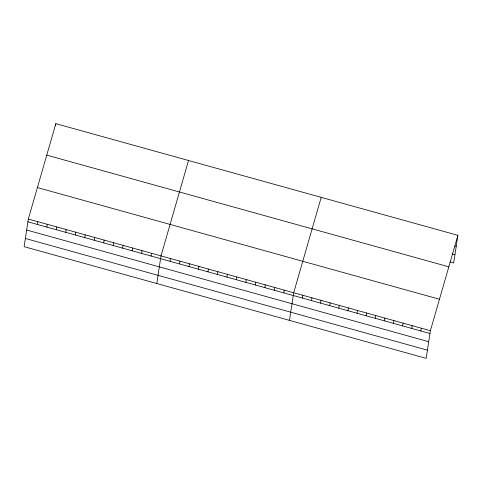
<?xml version="1.0" encoding="UTF-8"?>
<svg xmlns="http://www.w3.org/2000/svg" width="482" height="482" viewBox="0 0 482 482"><rect width="100%" height="100%" fill="white"/><g stroke="black" fill="none" stroke-linecap="round" stroke-linejoin="round"><path stroke-width="0.72" d="M28.33 219.039L24.1 246.663L426.166 358.349L430.39 330.724L457.9 235.337L55.834 123.651L28.33 219.039L430.39 330.724M37.379 224.449L37.801 221.672M55.514 125.736L55.834 123.651M46.856 227.082L47.278 224.305M56.334 229.715L56.756 226.938M65.811 232.348L66.233 229.571M75.288 234.981L75.71 232.203M84.766 237.614L85.187 234.836M94.243 240.247L94.665 237.469M103.72 242.88L104.142 240.102M113.198 245.513L113.619 242.735M122.675 248.146L123.097 245.368M132.152 250.779L132.574 248.001M141.63 253.412L142.051 250.628M151.107 256.044L151.529 253.261M156.783 283.518L161.006 255.894L188.516 160.512M170.062 261.31L170.483 258.527M179.539 263.943L179.961 261.16M189.016 266.57L189.438 263.793M198.494 269.203L198.915 266.425M207.971 271.836L208.393 269.058M217.448 274.469L217.87 271.691M226.926 277.102L227.347 274.324M236.403 279.735L236.825 276.957M245.88 282.368L246.302 279.59M255.358 285.001L255.779 282.223M264.835 287.634L265.257 284.856M274.312 290.266L274.734 287.489M283.79 292.899L284.211 290.122M289.465 320.373L293.689 292.755L321.199 197.367M302.377 298.063L302.804 295.285M311.493 300.593L311.914 297.816M320.602 303.124L321.03 300.346M329.718 305.66L330.146 302.877M338.834 308.191L339.256 305.407M347.944 310.721L348.372 307.944M357.06 313.252L357.487 310.474M366.175 315.782L366.597 313.005M375.285 318.313L375.713 315.535M384.401 320.849L384.823 318.066M393.511 323.38L393.939 320.596M402.627 325.91L403.054 323.133M411.742 328.441L412.164 325.663M420.852 330.971L421.28 328.194M457.9 235.337L453.67 262.961L450.17 261.985M454.821 245.928L456.219 246.314M452.122 253.984L454.93 254.761M46.754 155.132L448.82 266.817M37.403 187.564L439.47 299.25M27.902 221.816L429.968 333.502M26.649 230.016L428.715 341.702M25.353 238.463L427.42 350.149"/></g></svg>
